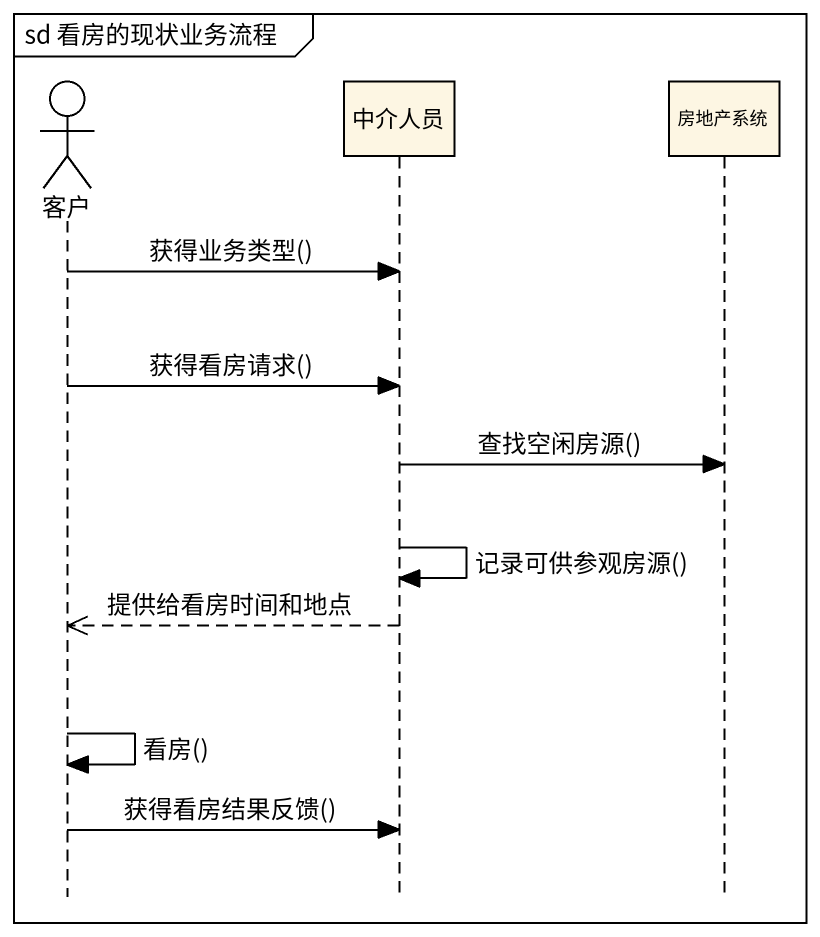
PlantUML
@startuml
mainframe sd 看房的现状业务流程
hide footbox
actor 客户
participant 中介人员
participant 房地产系统

客户 -> 中介人员 : 获得业务类型()
客户 -> 中介人员 : 获得看房请求()
中介人员 -> 房地产系统 : 查找空闲房源()
中介人员 -> 中介人员 : 记录可供参观房源()
中介人员 -->> 客户 : 提供给看房时间和地点
客户 -> 客户 : 看房()
客户 -> 中介人员 : 获得看房结果反馈()
@enduml
